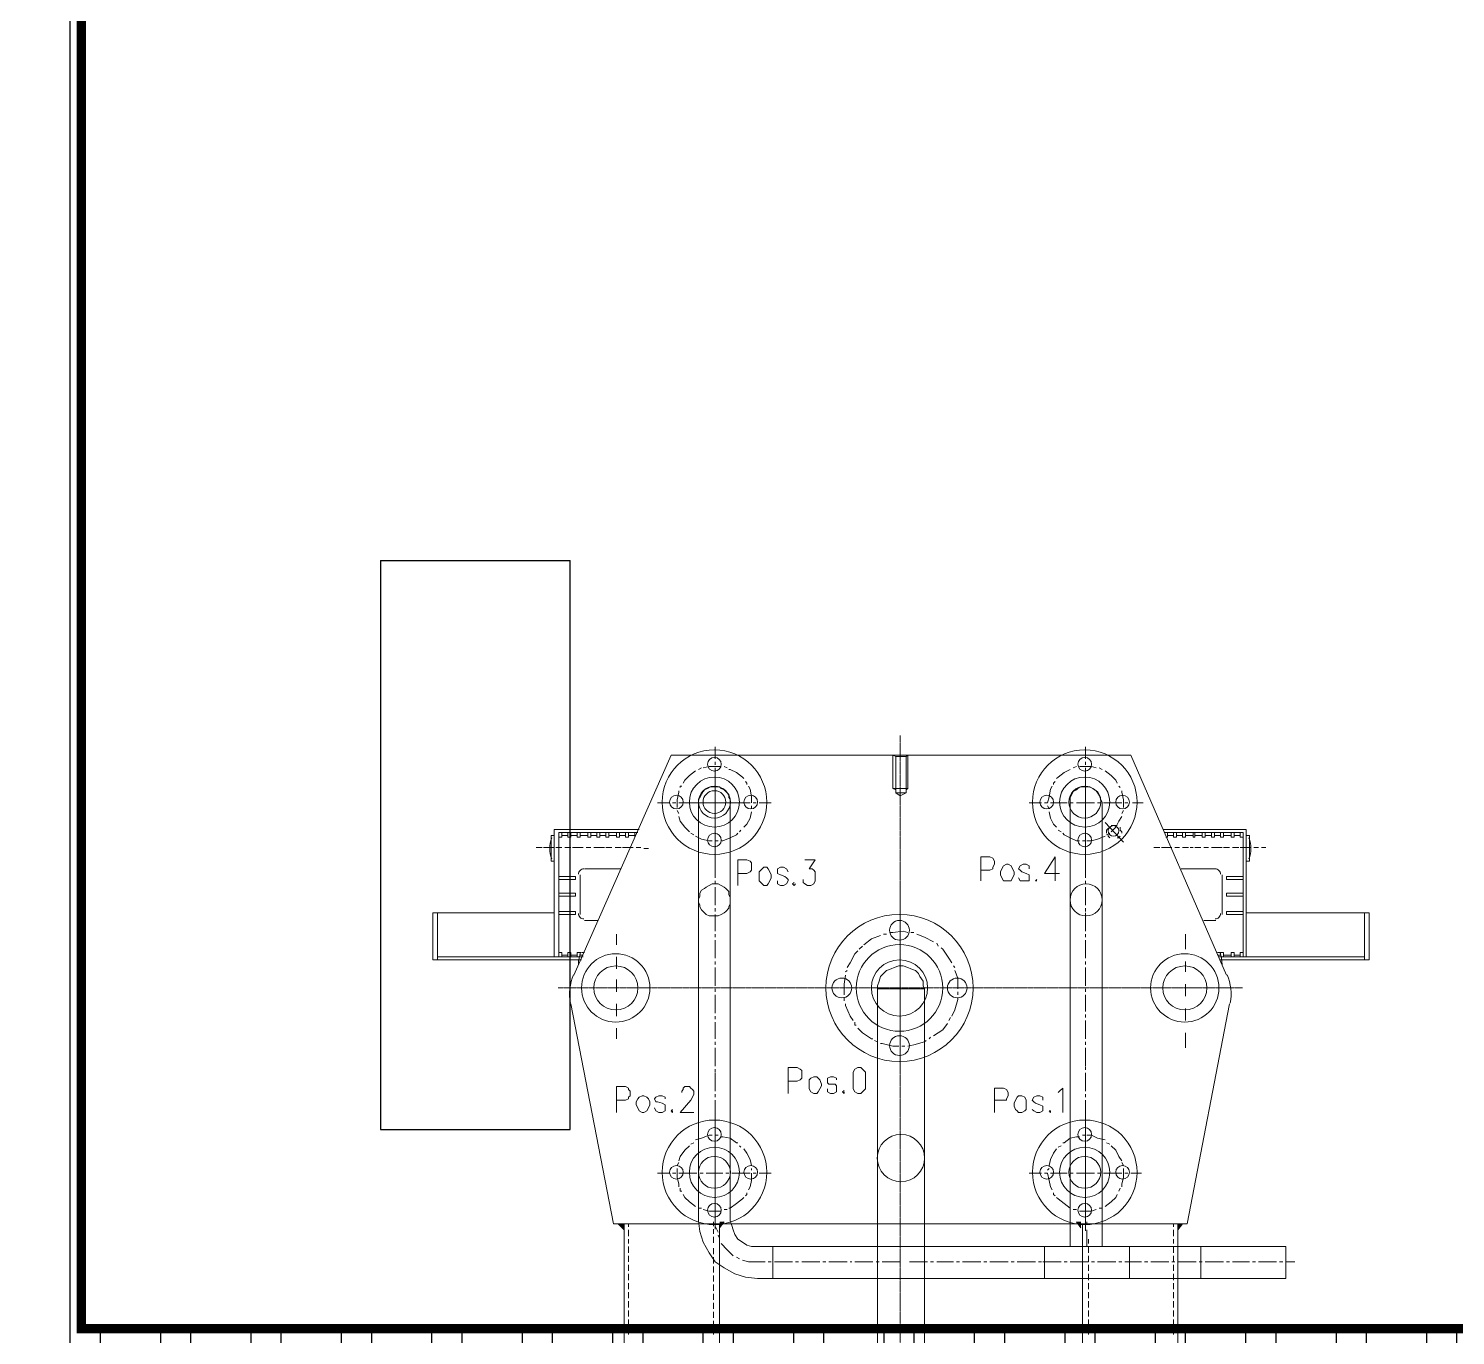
# Model space of a CAD drawing. Header units: inches. Extents: x 8618018 to 8935006, y 2431589 to 2567223.
# Drawn here: x 8809017 to 8810520, y 2501841 to 2503217 of the extents above; entities that cross this region are included whole.
import ezdxf

# ---------------------------------------------------------------- set-up
doc = ezdxf.new("R2010")
doc.units = ezdxf.units.IN
doc.header["$MEASUREMENT"] = 0
doc.linetypes.add('CENTER', pattern=[2, 1.25, -0.25, 0.25, -0.25])
doc.layers.add('CL', color=252, linetype='CENTER', lineweight=5)
doc.layers.add('EQP01', color=94, linetype='Continuous', lineweight=5)
doc.layers.add('EQ', color=252, linetype='Continuous')
doc.layers.add('SKID', color=252, linetype='Continuous')

# ---------------------------------------------------------------- blocks, each defined once
blk = doc.blocks.new('A$Cfe201b4e')
for points in [[(45.6, 1300.2), (45.6, 1313)], [(435.6, 1300.2), (435.6, 1313)], [(-103.1, 1072.5), (-0.8, 1304.2), (483.5, 1304.2), (584.2, 1072.5)], [(45.6, 1293.9), (45.6, 1297)], [(232.6, 1304.2), (248.5, 1304.2)], [(235.8, 1302.6), (235.8, 1264.3), (246.9, 1264.3)], [(246.9, 1302.6), (246.9, 1264.3), (240.5, 1261.1), (235.8, 1264.3)], [(435.6, 1293.9), (435.6, 1297)], [(24.8, 1287.5), (18.4, 1282.7), (13.6, 1277.9), (12, 1274.7)], [(31.2, 1290.7), (28, 1289.1)], [(51.9, 1292.3), (47.2, 1292.3), (39.2, 1292.3), (32.8, 1290.7)], [(45.6, 1271.5), (45.6, 1290.7)], [(58.3, 1290.7), (55.1, 1292.3)], [(75.9, 1279.5), (74.3, 1281.1), (67.9, 1285.9), (61.5, 1289.1), (59.9, 1289.1)], [(405.2, 1279.5), (406.8, 1281.1), (413.2, 1285.9), (419.6, 1289.1)], [(422.8, 1290.7), (426, 1292.3)], [(429.2, 1292.3), (434, 1292.3), (441.9, 1292.3), (446.7, 1290.7)], [(435.6, 1271.5), (435.6, 1290.7)], [(449.9, 1290.7), (453.1, 1289.1)], [(456.3, 1287.5), (462.7, 1282.7), (467.5, 1277.9), (469.1, 1274.7)], [(7.2, 1266.7), (7.2, 1265.1), (5.6, 1257.1), (5.6, 1249.1)], [(10.4, 1271.5), (8.8, 1271.5), (8.8, 1269.9)], [(45.6, 1258.7), (45.6, 1269.9)], [(45.6, 1265.1), (45.6, 1268.3)], [(79.1, 1273.1), (79.1, 1274.7), (77.5, 1276.3)], [(83.9, 1253.9), (83.9, 1260.3), (82.3, 1268.3), (80.7, 1271.5)], [(235.8, 1267.5), (232.6, 1269.1)], [(246.9, 1267.5), (248.5, 1269.1)], [(392.4, 1253.9), (395.6, 1253.9), (397.2, 1260.3), (398.8, 1268.3), (400.4, 1271.5)], [(402, 1273.1), (402, 1274.7), (403.6, 1276.3)], [(453.1, 786.4), (453.1, 1254.7), (451.5, 1257.9), (451.5, 1259.5), (449.9, 1262.7), (448.3, 1265.9), (445.1, 1267.5), (443.5, 1269.1), (440.3, 1270.7), (437.1, 1270.7), (434, 1270.7), (430.8, 1270.7), (427.6, 1269.1), (426, 1267.5), (422.8, 1265.9), (421.2, 1262.7), (419.6, 1259.5), (419.6, 1257.9), (419.6, 1254.7), (419.6, 786.4)], [(435.6, 1258.7), (435.6, 1269.9)], [(435.6, 1265.1), (435.6, 1268.3)], [(470.7, 1271.5), (472.3, 1269.9)], [(473.9, 1266.7), (473.9, 1265.1), (475.5, 1257.1), (475.5, 1249.1)], [(-15.2, 1253.9), (-2.4, 1253.9)], [(0.8, 1253.9), (4, 1253.9)], [(7.2, 1253.9), (26.4, 1253.9)], [(72.7, 1253.9), (16.8, 1253.9)], [(29.6, 1253.9), (32.8, 1253.9)], [(36, 1253.9), (53.5, 1253.9)], [(45.6, 1244.3), (45.6, 1261.9)], [(45.6, 1252.3), (45.6, 1255.5)], [(45.6, 1229.9), (45.6, 1249.1)], [(56.7, 1253.9), (59.9, 1253.9)], [(63.1, 1253.9), (82.3, 1253.9)], [(83.9, 1247.5), (83.9, 1250.7)], [(85.5, 1253.9), (88.7, 1253.9)], [(91.9, 1253.9), (104.7, 1253.9)], [(389.2, 1253.9), (376.4, 1253.9)], [(397.2, 1247.5), (395.6, 1250.7)], [(416.4, 1253.9), (398.8, 1253.9)], [(422.8, 1253.9), (419.6, 1253.9)], [(445.1, 1253.9), (426, 1253.9)], [(435.6, 1244.3), (435.6, 1261.9)], [(435.6, 1252.3), (435.6, 1255.5)], [(435.6, 1231.5), (435.6, 1249.1)], [(451.5, 1253.9), (448.3, 1253.9)], [(473.9, 1253.9), (454.7, 1253.9)], [(480.3, 1253.9), (477.1, 1253.9)], [(496.3, 1253.9), (485.1, 1253.9)], [(5.6, 1245.9), (7.2, 1242.7)], [(7.2, 1239.5), (8.8, 1234.7), (13.6, 1228.3), (18.4, 1223.5)], [(45.6, 1237.9), (45.6, 1241.1)], [(45.6, 1215.5), (45.6, 1234.7)], [(75.9, 1228.3), (79.1, 1231.5), (82.3, 1237.9), (83.9, 1244.3)], [(405.2, 1228.3), (402, 1231.5), (398.8, 1237.9), (397.2, 1244.3)], [(435.6, 1237.9), (435.6, 1241.1)], [(435.6, 1215.5), (435.6, 1234.7)], [(456.3, 1233.1), (475.5, 1212.3)], [(473.9, 1239.5), (470.7, 1234.7), (467.5, 1228.3), (462.7, 1223.5)], [(475.5, 1245.9), (473.9, 1242.7)], [(-123.9, 1192.3), (-127.1, 1192.3), (-127.1, 1219.5), (-123.9, 1219.5)], [(-123.9, 1091.7), (-123.9, 1225.9), (-34.4, 1225.9)], [(-115.9, 1091.7), (-115.9, 1096.4), (-119.1, 1096.4), (-119.1, 1091.7), (-119.1, 1222.7), (-36, 1222.7)], [(-109.5, 1222.7), (-119.1, 1222.7), (-119.1, 1217.9), (-115.9, 1217.9), (-115.9, 1222.7), (-109.5, 1222.7), (-109.5, 1217.9), (-106.3, 1217.9), (-106.3, 1222.7), (-99.9, 1222.7), (-99.9, 1217.9), (-96.7, 1217.9), (-96.7, 1222.7), (-88.7, 1222.7), (-88.7, 1217.9), (-85.5, 1217.9), (-85.5, 1222.7), (-79.1, 1222.7), (-79.1, 1217.9), (-75.9, 1217.9), (-75.9, 1222.7), (-69.5, 1222.7), (-69.5, 1217.9), (-66.3, 1217.9), (-66.3, 1222.7), (-58.3, 1222.7), (-58.3, 1217.9), (-55.1, 1217.9), (-55.1, 1222.7), (-48.7, 1222.7), (-48.7, 1217.9), (-45.6, 1217.9), (-45.6, 1222.7), (-39.2, 1222.7), (-39.2, 1217.9)], [(-115.9, 1219.5), (-109.5, 1219.5)], [(-106.3, 1219.5), (-99.9, 1219.5)], [(-96.7, 1219.5), (-88.7, 1219.5)], [(-85.5, 1219.5), (-79.1, 1219.5)], [(-75.9, 1219.5), (-69.5, 1219.5)], [(-66.3, 1219.5), (-58.3, 1219.5)], [(-55.1, 1219.5), (-48.7, 1219.5)], [(-45.6, 1219.5), (-39.2, 1219.5)], [(20, 1221.9), (23.2, 1220.3)], [(24.8, 1218.7), (31.2, 1215.5), (39.2, 1213.9), (42.4, 1213.9)], [(45.6, 1223.5), (45.6, 1226.7)], [(45.6, 1202.7), (45.6, 1221.9)], [(51.9, 1213.9), (53.5, 1213.9), (61.5, 1217.1), (67.9, 1220.3), (69.5, 1221.9)], [(71.1, 1223.5), (72.7, 1225.1)], [(410, 1223.5), (406.8, 1225.1)], [(429.2, 1213.9), (426, 1213.9), (419.6, 1217.1), (413.2, 1220.3), (411.6, 1221.9)], [(435.6, 1225.1), (435.6, 1228.3)], [(435.6, 1202.7), (435.6, 1221.9)], [(456.3, 1218.7), (448.3, 1215.5), (441.9, 1213.9), (437.1, 1213.9)], [(461.1, 1228.3), (459.5, 1226.7), (457.9, 1225.1), (457.9, 1223.5), (457.9, 1221.9)], [(461.1, 1221.9), (457.9, 1220.3)], [(459.5, 1220.3), (459.5, 1218.7), (461.1, 1217.1)], [(469.1, 1229.9), (467.5, 1229.9), (465.9, 1229.9), (464.3, 1229.9), (462.7, 1229.9)], [(469.1, 1217.1), (470.7, 1217.1), (472.3, 1218.7)], [(473.9, 1221.9), (473.9, 1223.5), (472.3, 1225.1), (472.3, 1226.7), (472.3, 1228.3)], [(605, 1091.7), (605, 1225.9), (517.1, 1225.9)], [(598.6, 1091.7), (598.6, 1096.4), (601.8, 1096.4), (601.8, 1091.7), (601.8, 1222.7), (518.7, 1222.7)], [(592.2, 1222.7), (601.8, 1222.7), (601.8, 1217.9), (598.6, 1217.9), (598.6, 1222.7), (592.2, 1222.7), (592.2, 1217.9), (589, 1217.9), (589, 1222.7), (581, 1222.7), (581, 1217.9), (577.8, 1217.9), (577.8, 1222.7), (571.4, 1222.7), (571.4, 1217.9), (568.2, 1217.9), (568.2, 1222.7), (561.8, 1222.7), (561.8, 1217.9), (558.6, 1217.9), (558.6, 1222.7), (550.6, 1222.7), (550.6, 1217.9), (549, 1217.9), (549, 1222.7), (541, 1222.7), (541, 1217.9), (537.8, 1217.9), (537.8, 1222.7), (531.4, 1222.7), (531.4, 1217.9), (528.2, 1217.9), (528.2, 1222.7), (521.9, 1222.7), (521.9, 1217.9), (520.3, 1217.9)], [(528.2, 1219.5), (521.9, 1219.5)], [(537.8, 1219.5), (531.4, 1219.5)], [(549, 1219.5), (541, 1219.5)], [(558.6, 1219.5), (550.6, 1219.5)], [(568.2, 1219.5), (561.8, 1219.5)], [(577.8, 1219.5), (571.4, 1219.5)], [(589, 1219.5), (581, 1219.5)], [(598.6, 1219.5), (592.2, 1219.5)], [(605, 1192.3), (608.2, 1192.3), (608.2, 1219.5), (605, 1219.5)], [(-143, 1206.7), (-138.3, 1206.7), (-136.7, 1206.7)], [(-135.1, 1206.7), (-130.3, 1206.7), (-128.7, 1206.7), (-123.9, 1206.7)], [(-122.3, 1206.7), (-120.7, 1206.7), (-115.9, 1206.7)], [(-112.7, 1206.7), (-107.9, 1206.7), (-106.3, 1206.7)], [(-104.7, 1206.7), (-99.9, 1206.7), (-98.3, 1206.7), (-93.5, 1206.7)], [(-90.3, 1206.7), (-85.5, 1206.7)], [(-82.3, 1206.7), (-77.5, 1206.7), (-75.9, 1206.7), (-71.1, 1206.7)], [(-69.5, 1206.7), (-67.9, 1206.7), (-63.1, 1206.7)], [(-59.9, 1206.7), (-55.1, 1206.7), (-53.5, 1206.7)], [(-51.9, 1206.7), (-47.2, 1206.7), (-45.6, 1206.7), (-40.8, 1206.7)], [(-37.6, 1206.7), (-32.8, 1206.7)], [(-29.6, 1205.9), (-24.8, 1205.9)], [(45.6, 1213.9), (47.2, 1213.9), (48.7, 1213.9)], [(45.6, 1209.1), (45.6, 1212.3)], [(45.6, 1193.2), (45.6, 1205.9)], [(435.6, 1213.9), (434, 1213.9), (432.4, 1213.9)], [(435.6, 1209.1), (435.6, 1212.3)], [(435.6, 1193.2), (435.6, 1205.9)], [(513.9, 1206.7), (512.3, 1206.7), (507.5, 1206.7)], [(526.6, 1206.7), (521.9, 1206.7), (520.3, 1206.7), (515.5, 1206.7)], [(534.6, 1206.7), (529.8, 1206.7)], [(544.2, 1206.7), (542.6, 1206.7), (537.8, 1206.7)], [(549, 1206.7), (545.8, 1206.7)], [(557, 1206.7), (552.2, 1206.7), (550.6, 1206.7)], [(565, 1206.7), (560.2, 1206.7)], [(579.4, 1206.7), (574.6, 1206.7), (573, 1206.7), (568.2, 1206.7)], [(587.4, 1206.7), (582.6, 1206.7), (581, 1206.7)], [(597, 1206.7), (595.4, 1206.7), (590.6, 1206.7)], [(609.8, 1206.7), (605, 1206.7), (603.4, 1206.7), (598.6, 1206.7)], [(617.8, 1206.7), (613, 1206.7)], [(625.7, 1206.7), (620.9, 1206.7)], [(45.6, 1196.4), (45.6, 1199.5)], [(45.6, 1174.8), (45.6, 1193.9)], [(69.5, 1166.8), (69.5, 1193.9), (79.1, 1193.9), (82.3, 1192.3), (83.9, 1190.7), (83.9, 1189.2), (83.9, 1186), (83.9, 1182.8), (82.3, 1181.2), (79.1, 1179.6), (69.5, 1179.6)], [(139.9, 1193.9), (151, 1193.9), (144.6, 1184.4), (147.8, 1184.4), (149.4, 1182.8), (151, 1181.2), (151, 1178), (151, 1174.8), (151, 1171.6), (149.4, 1168.4), (146.2, 1166.8), (143, 1166.8), (139.9, 1168.4), (138.3, 1170), (138.3, 1173.2)], [(325.3, 1171.6), (325.3, 1197.1), (334.9, 1197.1), (338.1, 1195.5), (339.7, 1192.3), (339.7, 1189.2), (338.1, 1186), (338.1, 1184.4), (334.9, 1182.8), (325.3, 1182.8)], [(376.4, 1184.4), (376.4, 1187.6), (373.2, 1189.2), (370, 1189.2), (366.8, 1187.6), (365.2, 1184.4), (366.8, 1182.8), (368.4, 1181.2), (373.2, 1179.6), (376.4, 1178), (376.4, 1176.4), (376.4, 1174.8), (376.4, 1171.6), (373.2, 1171.6), (370, 1171.6), (366.8, 1171.6), (365.2, 1174.8)], [(403.6, 1171.6), (403.6, 1197.1), (392.4, 1179.6), (408.4, 1179.6)], [(435.6, 1196.4), (435.6, 1199.5)], [(435.6, 1174.8), (435.6, 1193.9)], [(-119.1, 1176.4), (-101.5, 1176.4), (-101.5, 1173.2), (-119.1, 1173.2)], [(-96.7, 1178), (-96.7, 1136.4)], [(-91.9, 1184.4), (-53.5, 1184.4)], [(122.3, 1181.2), (120.7, 1184.4), (117.5, 1186), (114.3, 1186), (111.1, 1184.4), (111.1, 1181.2), (111.1, 1179.6), (114.3, 1178), (119.1, 1176.4), (120.7, 1174.8), (122.3, 1173.2), (122.3, 1171.6), (120.7, 1168.4), (117.5, 1166.8), (114.3, 1166.8), (111.1, 1168.4), (111.1, 1171.6)], [(384.4, 1173.2), (382.8, 1171.6), (384.4, 1171.6)], [(573, 1184.4), (536.2, 1184.4)], [(579.4, 1178), (579.4, 1136.4)], [(601.8, 1176.4), (584.2, 1176.4), (584.2, 1173.2), (601.8, 1173.2)], [(-119.1, 1155.6), (-101.5, 1155.6), (-101.5, 1158.8), (-119.1, 1158.8)], [(45.6, 1168.4), (45.6, 1171.6)], [(45.6, 1146), (45.6, 1165.2)], [(128.7, 1170), (127.1, 1168.4), (128.7, 1166.8), (130.3, 1168.4)], [(240.5, 1163.6), (240.5, 1150.8)], [(435.6, 1168.4), (435.6, 1171.6)], [(435.6, 1146), (435.6, 1165.2)], [(601.8, 1155.6), (584.2, 1155.6), (584.2, 1158.8), (601.8, 1158.8)], [(45.6, 1139.6), (45.6, 1142.8)], [(240.5, 1149.2), (240.5, 1146)], [(240.5, 1144.4), (240.5, 1141.2)], [(240.5, 1142.8), (240.5, 1131.6)], [(435.6, 1139.6), (435.6, 1142.8)], [(-95.1, 1088.5), (-251.7, 1088.5), (-251.7, 1138), (-123.9, 1138)], [(-246.9, 1088.5), (-246.9, 1138)], [(-119.1, 1136.4), (-101.5, 1136.4), (-101.5, 1139.6), (-119.1, 1139.6)], [(-91.9, 1130), (-77.5, 1130)], [(45.6, 1118.8), (45.6, 1136.4)], [(240.5, 1118.8), (240.5, 1139.6)], [(240.5, 1138), (240.5, 1118.8)], [(240.5, 1128.4), (240.5, 1125.2)], [(435.6, 1118.8), (435.6, 1138)], [(573, 1130), (560.2, 1130)], [(577.8, 1088.5), (734.4, 1088.5), (734.4, 1138), (605, 1138)], [(601.8, 1136.4), (584.2, 1136.4), (584.2, 1139.6), (601.8, 1139.6)], [(729.6, 1088.5), (729.6, 1138)], [(-58.3, 1115.6), (-58.3, 1104.4)], [(45.6, 1112.4), (45.6, 1115.6)], [(219.8, 1114), (210.2, 1110.8), (202.2, 1104.4)], [(226.2, 1115.6), (223, 1115.6)], [(248.5, 1117.2), (243.7, 1118.8), (232.6, 1117.2), (229.4, 1117.2)], [(240.5, 1123.6), (240.5, 1110.8)], [(240.5, 1115.6), (240.5, 1112.4)], [(240.5, 1112.4), (240.5, 1115.6)], [(254.9, 1117.2), (251.7, 1117.2)], [(275.7, 1107.6), (266.1, 1112.4), (258.1, 1115.6)], [(435.6, 1112.4), (435.6, 1115.6)], [(541, 1115.6), (541, 1099.6)], [(45.6, 1090.1), (45.6, 1109.2)], [(195.8, 1098), (192.6, 1094.9), (187.8, 1085.3), (184.6, 1080.5)], [(200.6, 1102.8), (197.4, 1099.6)], [(240.5, 1109.2), (240.5, 1090.1)], [(240.5, 1090.1), (240.5, 1109.2)], [(240.5, 1107.6), (240.5, 1106)], [(240.5, 1102.8), (240.5, 1090.1)], [(280.5, 1102.8), (278.9, 1106)], [(294.9, 1085.3), (291.7, 1090.1), (285.3, 1099.6), (283.7, 1101.2)], [(435.6, 1090.1), (435.6, 1109.2)], [(-246.9, 1091.7), (-96.7, 1091.7)], [(-106.3, 1091.7), (-106.3, 1096.4), (-109.5, 1096.4), (-109.5, 1091.7), (-119.1, 1091.7)], [(-115.9, 1093.3), (-109.5, 1093.3)], [(-106.3, 1093.3), (-99.9, 1093.3)], [(-96.7, 1093.3), (-96.7, 1096.4), (-99.9, 1096.4), (-99.9, 1091.7)], [(-93.5, 1093.3), (-96.7, 1093.3)], [(-93.5, 1091.7), (-96.7, 1091.7)], [(-96.7, 1088.5), (-95.1, 1088.5)], [(-91.9, 1096.4), (-95.1, 1096.4)], [(-58.3, 1091.7), (-58.3, 1078.9)], [(45.6, 1083.7), (45.6, 1086.9)], [(240.5, 1088.5), (240.5, 1085.3)], [(240.5, 1086.9), (240.5, 1083.7)], [(240.5, 1083.7), (240.5, 1086.9)], [(240.5, 1083.7), (240.5, 1070.9)], [(298.1, 1080.5), (296.5, 1082.1)], [(435.6, 1083.7), (435.6, 1086.9)], [(541, 1086.9), (541, 1075.7)], [(574.6, 1096.4), (577.8, 1096.4), (581, 1096.4), (581, 1091.7)], [(574.6, 1093.3), (577.8, 1093.3)], [(576.2, 1091.7), (579.4, 1091.7)], [(577.8, 1096.4), (577.8, 1093.3)], [(579.4, 1088.5), (577.8, 1088.5)], [(729.6, 1091.7), (579.4, 1091.7)], [(589, 1093.3), (581, 1093.3)], [(589, 1091.7), (589, 1096.4), (592.2, 1096.4), (592.2, 1091.7), (601.8, 1091.7)], [(598.6, 1093.3), (592.2, 1093.3)], [(-58.3, 1067.7), (-58.3, 1054.9)], [(45.6, 1061.3), (45.6, 1080.5)], [(183, 1072.5), (181.4, 1062.9), (181.4, 1051.7)], [(184.6, 1077.3), (183, 1075.7)], [(240.5, 1080.5), (240.5, 1062.9)], [(240.5, 1062.9), (240.5, 1080.5)], [(240.5, 1067.7), (240.5, 1066.1)], [(301.3, 1058.1), (301.3, 1069.3), (298.1, 1077.3)], [(435.6, 1061.3), (435.6, 1080.5)], [(45.6, 1054.9), (45.6, 1058.1)], [(266.1, 1058.1), (266.1, 425.2), (216.6, 425.2), (216.6, 1058.1)], [(240.5, 1062.9), (240.5, 1050.1)], [(240.5, 1058.1), (240.5, 1043.7)], [(240.5, 1053.3), (240.5, 1034.1)], [(240.5, 1034.1), (240.5, 1053.3)], [(301.3, 1051.7), (301.3, 1054.9)], [(435.6, 1054.9), (435.6, 1058.1)], [(541, 1062.9), (541, 1050.1)], [(-106.3, 1042.1), (-61.5, 810.3), (542.6, 810.3), (587.4, 1042.1)], [(-58.3, 1042.1), (-58.3, 1029.3)], [(45.6, 1032.5), (45.6, 1051.7)], [(181.4, 1048.5), (181.4, 1045.3)], [(183, 1042.1), (183, 1040.5), (187.8, 1029.3), (191, 1024.5)], [(240.5, 1048.5), (240.5, 1045.3)], [(240.5, 1042.1), (240.5, 1030.9)], [(240.5, 1040.5), (240.5, 1037.3)], [(294.9, 1029.3), (298.1, 1035.7), (301.3, 1046.9), (301.3, 1048.5)], [(435.6, 1034.1), (435.6, 1051.7)], [(541, 1037.3), (541, 1024.5)], [(45.6, 1026.1), (45.6, 1029.3)], [(45.6, 1005.3), (45.6, 1022.9)], [(192.6, 1022.9), (192.6, 1019.7), (194.2, 1019.7)], [(240.5, 1034.1), (240.5, 1014.9)], [(240.5, 1030.9), (240.5, 1027.7)], [(240.5, 1027.7), (240.5, 1030.9)], [(240.5, 1027.7), (240.5, 1024.5)], [(240.5, 1024.5), (240.5, 1005.3)], [(240.5, 1005.3), (240.5, 1024.5)], [(240.5, 1022.9), (240.5, 1010.1)], [(291.7, 1024.5), (293.3, 1027.7)], [(435.6, 1027.7), (435.6, 1030.9)], [(435.6, 1005.3), (435.6, 1024.5)], [(-58.3, 1016.5), (-58.3, 1005.3)], [(195.8, 1016.5), (200.6, 1011.7), (210.2, 1005.3), (211.8, 1005.3)], [(240.5, 1011.7), (240.5, 1010.1)], [(240.5, 1006.9), (240.5, 1005.3)], [(240.5, 1006.9), (240.5, 987.8)], [(270.9, 1005.3), (272.5, 1006.9)], [(275.7, 1008.5), (285.3, 1014.9), (290.1, 1021.3)], [(541, 1011.7), (541, 995.8)], [(45.6, 999), (45.6, 1002.1)], [(45.6, 976.6), (45.6, 995.8)], [(213.4, 1003.7), (216.6, 1002.1)], [(219.8, 1000.5), (221.4, 1000.5), (232.6, 997.4), (238.9, 997.4)], [(240.5, 1002.1), (240.5, 989.4)], [(240.5, 1002.1), (240.5, 999)], [(240.5, 999), (240.5, 1002.1)], [(240.5, 995.8), (240.5, 976.6)], [(240.5, 976.6), (240.5, 995.8)], [(242.1, 997.4), (243.7, 997.4), (245.3, 997.4)], [(248.5, 997.4), (254.9, 999), (266.1, 1002.1), (267.7, 1003.7)], [(435.6, 999), (435.6, 1002.1)], [(435.6, 976.6), (435.6, 995.8)], [(240.5, 987.8), (240.5, 984.6)], [(240.5, 984.6), (240.5, 981.4)], [(240.5, 983), (240.5, 970.2)], [(45.6, 970.2), (45.6, 973.4)], [(45.6, 950.2), (45.6, 969.4)], [(122.3, 947.8), (122.3, 975), (131.9, 975), (135.1, 973.4), (136.7, 971.8), (136.7, 970.2), (136.7, 965.4), (136.7, 963.8), (135.1, 962.2), (131.9, 960.6), (122.3, 960.6)], [(173.4, 962.2), (173.4, 963.8), (170.2, 965.4), (167, 965.4), (163.8, 963.8), (163.8, 962.2), (163.8, 959), (165.4, 957.4), (171.8, 957.4), (173.4, 955.8), (173.4, 952.6), (173.4, 949.4), (170.2, 947.8), (167, 947.8), (163.8, 949.4), (163.8, 952.6)], [(240.5, 975), (240.5, 971.8)], [(435.6, 972.6), (435.6, 975.8)], [(435.6, 950.2), (435.6, 969.4)], [(-58.3, 927.8), (-58.3, 955), (-48.7, 955), (-45.6, 953.4), (-45.6, 951.8), (-44, 950.2), (-44, 945.4), (-45.6, 943.8), (-45.6, 942.2), (-48.7, 940.6), (-58.3, 940.6)], [(10.4, 948.6), (10.4, 950.2), (12, 951.8), (12, 953.4), (13.6, 955), (18.4, 955), (20, 953.4), (21.6, 951.8), (23.2, 950.2), (23.2, 947), (21.6, 943.8), (20, 940.6), (8.8, 927.8), (23.2, 927.8)], [(45.6, 943.8), (45.6, 947)], [(181.4, 951), (179.8, 949.4), (181.4, 947.8), (181.4, 949.4)], [(339.7, 927.8), (339.7, 953.4), (349.2, 953.4), (352.4, 951.8), (354, 948.6), (354, 945.4), (352.4, 942.2), (352.4, 940.6), (349.2, 940.6), (339.7, 940.6)], [(406.8, 948.6), (408.4, 950.2), (411.6, 953.4), (411.6, 927.8)], [(435.6, 943.8), (435.6, 947)], [(-7.2, 942.2), (-7.2, 943.8), (-10.4, 945.4), (-13.6, 945.4), (-16.8, 943.8), (-18.4, 942.2), (-16.8, 939), (-15.2, 939), (-10.4, 937.4), (-7.2, 935.8), (-7.2, 932.6), (-7.2, 929.4), (-10.4, 927.8), (-13.6, 927.8), (-16.8, 929.4), (-18.4, 932.6)], [(45.6, 923), (45.6, 940.6)], [(390.8, 940.6), (390.8, 943.8), (387.6, 945.4), (384.4, 945.4), (381.2, 943.8), (379.6, 940.6), (381.2, 939), (382.8, 937.4), (387.6, 935.8), (390.8, 934.2), (390.8, 932.6), (390.8, 931), (390.8, 929.4), (387.6, 927.8), (384.4, 927.8), (381.2, 929.4), (379.6, 931)], [(435.6, 923), (435.6, 940.6)], [(0.8, 931), (-0.8, 929.4), (0.8, 927.8), (0.8, 929.4)], [(45.6, 923), (45.6, 910.2)], [(45.6, 916.6), (45.6, 919.8)], [(435.6, 923), (435.6, 910.2)], [(435.6, 916.6), (435.6, 919.8)], [(24.8, 899), (31.2, 900.6), (39.2, 903.8), (42.4, 903.8)], [(45.6, 894.3), (45.6, 913.4)], [(45.6, 907), (45.6, 903.8), (47.2, 903.8), (48.7, 903.8)], [(51.9, 902.2), (53.5, 902.2), (61.5, 900.6), (67.9, 895.9), (69.5, 895.9)], [(429.2, 902.2), (426, 902.2), (419.6, 900.6), (413.2, 895.9), (411.6, 895.9)], [(435.6, 907), (435.6, 903.8), (434, 903.8), (432.4, 903.8)], [(435.6, 894.3), (435.6, 913.4)], [(456.3, 899), (448.3, 900.6), (441.9, 903.8), (437.1, 903.8)], [(7.2, 876.7), (8.8, 881.5), (13.6, 887.9), (18.4, 892.7)], [(20, 894.3), (23.2, 895.9)], [(45.6, 900.6), (45.6, 883.1)], [(45.6, 887.9), (45.6, 891.1)], [(71.1, 892.7), (72.7, 891.1)], [(75.9, 889.5), (79.1, 884.7), (82.3, 878.3), (83.9, 871.9)], [(405.2, 889.5), (402, 884.7), (398.8, 878.3), (397.2, 871.9)], [(410, 892.7), (406.8, 891.1)], [(435.6, 900.6), (435.6, 883.1)], [(435.6, 887.9), (435.6, 891.1)], [(461.1, 894.3), (457.9, 895.9)], [(473.9, 876.7), (470.7, 881.5), (467.5, 887.9), (462.7, 892.7)], [(5.6, 871.9), (7.2, 875.1)], [(45.6, 865.5), (45.6, 884.7)], [(45.6, 879.9), (45.6, 876.7)], [(45.6, 873.5), (45.6, 854.3)], [(435.6, 865.5), (435.6, 884.7)], [(435.6, 879.9), (435.6, 876.7)], [(435.6, 873.5), (435.6, 854.3)], [(475.5, 871.9), (473.9, 875.1)], [(-15.2, 863.9), (-2.4, 863.9)], [(0.8, 863.9), (4, 863.9)], [(7.2, 849.5), (7.2, 852.7), (5.6, 859.1), (5.6, 867.1), (5.6, 868.7)], [(7.2, 863.9), (26.4, 863.9)], [(29.6, 863.9), (32.8, 863.9)], [(36, 863.9), (53.5, 863.9)], [(45.6, 859.1), (45.6, 862.3)], [(56.7, 863.9), (59.9, 863.9)], [(63.1, 863.9), (82.3, 863.9)], [(83.9, 863.9), (83.9, 855.9), (82.3, 849.5), (80.7, 846.3)], [(83.9, 868.7), (83.9, 867.1)], [(85.5, 863.9), (88.7, 863.9)], [(91.9, 863.9), (104.7, 863.9)], [(389.2, 863.9), (376.4, 863.9)], [(392.4, 863.9), (395.6, 863.9), (397.2, 855.9), (398.8, 849.5), (400.4, 846.3)], [(397.2, 868.7), (395.6, 867.1)], [(416.4, 863.9), (398.8, 863.9)], [(422.8, 863.9), (419.6, 863.9)], [(445.1, 863.9), (426, 863.9)], [(435.6, 859.1), (435.6, 862.3)], [(451.5, 863.9), (448.3, 863.9)], [(473.9, 863.9), (454.7, 863.9)], [(473.9, 849.5), (473.9, 852.7), (475.5, 859.1), (475.5, 867.1), (475.5, 868.7)], [(480.3, 863.9), (477.1, 863.9)], [(494.7, 863.9), (483.5, 863.9)], [(10.4, 844.7), (8.8, 844.7), (8.8, 847.9)], [(45.6, 836.7), (45.6, 855.9)], [(45.6, 851.1), (45.6, 847.9)], [(45.6, 844.7), (45.6, 825.5)], [(79.1, 843.1), (79.1, 841.5), (77.5, 839.9)], [(402, 843.1), (402, 841.5), (403.6, 839.9)], [(435.6, 838.3), (435.6, 855.9)], [(435.6, 851.1), (435.6, 847.9)], [(435.6, 844.7), (435.6, 825.5)], [(470.7, 844.7), (472.3, 847.9)], [(24.8, 828.7), (18.4, 833.5), (13.6, 838.3), (12, 841.5)], [(31.2, 827.1), (28, 827.1)], [(45.6, 830.3), (45.6, 833.5)], [(45.6, 827.1), (45.6, 815.9), (45.6, 807.9), (48.7, 801.6)], [(75.9, 838.3), (74.3, 836.7), (67.9, 831.9), (61.5, 827.1), (59.9, 827.1)], [(405.2, 838.3), (406.8, 836.7), (413.2, 831.9), (419.6, 827.1)], [(435.6, 831.9), (435.6, 835.1)], [(435.6, 809.5), (435.6, 828.7)], [(449.9, 827.1), (453.1, 827.1)], [(456.3, 828.7), (462.7, 833.5), (467.5, 838.3), (469.1, 841.5)], [(51.9, 823.9), (47.2, 823.9), (39.2, 823.9), (32.8, 825.5)], [(44, 812.7), (44, 807.9)], [(45.6, 822.3), (45.6, 819.1)], [(45.6, 815.9), (45.6, 804.7)], [(55.1, 812.7), (50.3, 806.3)], [(58.3, 825.5), (55.1, 825.5)], [(422.8, 825.5), (426, 825.5)], [(426, 812.7), (430.8, 806.3)], [(429.2, 823.9), (434, 823.9), (441.9, 823.9), (446.7, 825.5)], [(435.6, 822.3), (435.6, 819.1)], [(435.6, 815.9), (435.6, 804.7)], [(437.1, 812.7), (437.1, 809.5)], [(-56.7, 810.3), (-50.3, 804)], [(-50.3, 12.8), (-55.1, 8), (-50.3, 12.8), (-50.3, 810.3), (-50.3, 0)], [(-45.6, 810.3), (-45.6, 807.2)], [(-45.6, 804), (-45.6, 797.6)], [(44, 804.7), (44, 800)], [(44, 796.8), (44, 790.4)], [(48.7, 798.4), (50.3, 795.2)], [(50.3, 0), (50.3, 810.3), (50.3, 105.5), (55.1, 100.7), (50.3, 105.5)], [(432.3, 810.3), (432.3, 8), (537.8, 8), (537.8, 0), (427.6, 0), (427.6, 8), (432.3, 8)], [(435.6, 803.1), (435.6, 806.3)], [(437.1, 804), (437.1, 797.6)], [(437.1, 786.4), (437.1, 797.6)], [(528.2, 810.3), (528.2, 807.2)], [(528.2, 804), (528.2, 797.6)], [(533, 12.8), (537.8, 8), (533, 8), (537.8, 8), (533, 12.8), (533, 810.3)], [(537.8, 810.3), (533, 804)], [(-45.6, 794.4), (-45.6, 789.6)], [(-45.6, 786.4), (-45.6, 780)], [(44, 784.8), (44, 778.4)], [(51.9, 789.6), (58.3, 783.2), (64.7, 776.8)], [(106.3, 752.8), (106.3, 786.4)], [(392.4, 786.4), (392.4, 752.8)], [(438.7, 794.4), (438.7, 789.6)], [(438.7, 786.4), (438.7, 780)], [(481.9, 786.4), (481.9, 752.8)], [(528.2, 794.4), (528.2, 789.6)], [(528.2, 786.4), (528.2, 780)], [(557, 786.4), (557, 752.8)], [(-45.6, 776.8), (-45.6, 770.4)], [(-45.6, 767.2), (-45.6, 760.8)], [(44, 775.2), (44, 768.8)], [(67.9, 775.2), (71.1, 773.6)], [(74.3, 772), (80.7, 770.4), (90.3, 770.4)], [(88.7, 770.4), (98.3, 770.4)], [(101.5, 770.4), (104.7, 770.4)], [(107.9, 770.4), (127.1, 770.4)], [(130.3, 770.4), (133.5, 770.4)], [(136.7, 770.4), (155.8, 770.4)], [(159, 770.4), (162.2, 770.4)], [(165.4, 770.4), (184.6, 770.4)], [(187.8, 770.4), (189.4, 770.4)], [(192.6, 770.4), (211.8, 770.4)], [(215, 770.4), (218.2, 770.4)], [(221.4, 770.4), (240.5, 770.4)], [(250.1, 770.4), (269.3, 770.4)], [(272.5, 770.4), (275.7, 770.4)], [(278.9, 770.4), (296.5, 770.4)], [(299.7, 770.4), (302.9, 770.4)], [(306.1, 770.4), (325.3, 770.4)], [(328.5, 770.4), (331.7, 770.4)], [(334.8, 770.4), (354, 770.4)], [(357.2, 770.4), (360.4, 770.4)], [(363.6, 770.4), (382.8, 770.4)], [(386, 770.4), (389.2, 770.4)], [(390.8, 770.4), (410, 770.4)], [(413.2, 770.4), (416.4, 770.4)], [(419.6, 770.4), (438.7, 770.4)], [(438.7, 776.8), (438.7, 770.4)], [(438.7, 767.2), (438.7, 760.8)], [(441.9, 770.4), (445.1, 770.4)], [(448.3, 770.4), (467.5, 770.4)], [(470.7, 770.4), (473.9, 770.4)], [(477.1, 770.4), (494.7, 770.4)], [(497.9, 770.4), (501.1, 770.4)], [(504.3, 770.4), (523.5, 770.4)], [(526.6, 770.4), (529.8, 770.4)], [(528.2, 776.8), (528.2, 770.4)], [(528.2, 767.2), (528.2, 760.8)], [(533, 770.4), (552.2, 770.4)], [(555.4, 770.4), (558.6, 770.4)], [(561.8, 770.4), (581, 770.4)], [(584.2, 770.4), (587.4, 770.4)], [(590.6, 770.4), (608.2, 770.4)], [(611.4, 770.4), (614.6, 770.4)], [(617.8, 770.4), (636.9, 770.4)], [(640.1, 770.4), (643.3, 770.4)], [(646.5, 770.4), (656.1, 770.4)], [(-45.6, 757.6), (-45.6, 751.2)], [(44, 765.6), (44, 759.2)], [(44, 756), (44, 749.6)], [(438.7, 757.6), (438.7, 751.2)], [(528.2, 757.6), (528.2, 751.2)], [(-45.6, 748), (-45.6, 741.6)], [(-45.6, 738.4), (-45.6, 732)], [(44, 746.4), (44, 740)], [(44, 736.8), (44, 730.4)], [(438.7, 748), (438.7, 741.6)], [(438.7, 738.4), (438.7, 732)], [(528.2, 748), (528.2, 741.6)], [(528.2, 738.4), (528.2, 732)], [(-45.6, 728.8), (-45.6, 722.4)], [(44, 727.2), (44, 720.8)], [(438.7, 728.8), (438.7, 722.4)], [(528.2, 728.8), (528.2, 722.4)], [(-45.6, 719.2), (-45.6, 712.9)], [(-45.6, 709.7), (-45.6, 703.3)], [(44, 717.6), (44, 711.3)], [(44, 708.1), (44, 701.7)], [(438.7, 719.2), (438.7, 712.9)], [(438.7, 709.7), (438.7, 703.3)], [(528.2, 719.2), (528.2, 712.9)], [(528.2, 709.7), (528.2, 703.3)], [(-45.6, 700.1), (-45.6, 693.7)], [(44, 698.5), (44, 693.7)], [(438.7, 700.1), (438.7, 693.7)], [(528.2, 700.1), (528.2, 693.7)]]:
    blk.add_lwpolyline(points)
for points in [[(232.6, 1304.2), (232.6, 1269.1), (248.5, 1269.1), (248.5, 1304.2), (246.9, 1302.6), (235.8, 1302.6)], [(28, 1254.7), (28, 813.5), (29.6, 802.4), (32.8, 791.2), (39.2, 780), (45.6, 770.4), (55.1, 764), (66.3, 757.6), (77.5, 754.4), (90.3, 752.8), (646.5, 752.8), (646.5, 786.4), (90.3, 786.4), (83.9, 786.4), (79.1, 788), (74.3, 791.2), (69.5, 794.4), (66.3, 799.2), (64.7, 804), (63.1, 808.8), (61.5, 813.5), (61.5, 1254.7), (61.5, 1257.9), (59.9, 1259.5), (59.9, 1262.7), (56.7, 1265.9), (55.1, 1267.5), (51.9, 1269.1), (50.3, 1270.7), (47.2, 1270.7), (44, 1270.7), (40.8, 1270.7), (37.6, 1269.1), (34.4, 1267.5), (32.8, 1265.9), (31.2, 1262.7), (29.6, 1259.5), (28, 1257.9)], [(352.4, 1189.2), (349.2, 1187.6), (347.6, 1184.4), (346, 1181.2), (346, 1178), (347.6, 1174.8), (349.2, 1171.6), (352.4, 1171.6), (354, 1171.6), (357.2, 1171.6), (358.8, 1174.8), (360.4, 1178), (360.4, 1181.2), (358.8, 1184.4), (357.2, 1187.6), (354, 1189.2)], [(96.7, 1186), (95.1, 1184.4), (91.9, 1181.2), (91.9, 1178), (91.9, 1174.8), (91.9, 1171.6), (95.1, 1168.4), (96.7, 1166.8), (99.9, 1166.8), (101.5, 1168.4), (103.1, 1171.6), (104.7, 1174.8), (104.7, 1178), (103.1, 1181.2), (101.5, 1184.4), (99.9, 1186)], [(61.5, 1150.8), (61.5, 1154), (59.9, 1157.2), (59.9, 1160.4), (56.7, 1163.6), (55.1, 1165.2), (51.9, 1166.8), (48.7, 1168.4), (45.6, 1168.4), (42.4, 1168.4), (39.2, 1166.8), (36, 1165.2), (34.4, 1163.6), (31.2, 1162), (29.6, 1158.8), (29.6, 1155.6), (28, 1152.4), (28, 1149.2), (29.6, 1146), (29.6, 1144.4), (31.2, 1141.2), (34.4, 1138), (36, 1136.4), (39.2, 1134.8), (42.4, 1134.8), (45.6, 1134.8), (48.7, 1134.8), (51.9, 1136.4), (55.1, 1138), (56.7, 1139.6), (59.9, 1142.8), (59.9, 1144.4), (61.5, 1147.6)], [(216.6, 1058.1), (266.1, 1058.1), (264.5, 1061.3), (264.5, 1066.1), (261.3, 1070.9), (259.7, 1074.1), (256.5, 1077.3), (251.7, 1078.9), (248.5, 1080.5), (243.7, 1082.1), (238.9, 1082.1), (234.2, 1080.5), (231, 1078.9), (226.2, 1077.3), (223, 1074.1), (219.8, 1070.9), (218.2, 1066.1), (216.6, 1061.3)], [(149.4, 965.4), (146.2, 963.8), (144.6, 962.2), (144.6, 957.4), (144.6, 955.8), (144.6, 952.6), (146.2, 949.4), (149.4, 947.8), (152.6, 947.8), (154.2, 949.4), (155.8, 952.6), (157.4, 955.8), (157.4, 957.4), (155.8, 962.2), (154.2, 963.8), (152.6, 965.4)], [(195.8, 975), (192.6, 973.4), (191, 970.2), (191, 963.8), (191, 959), (191, 952.6), (192.6, 949.4), (195.8, 947.8), (199, 947.8), (200.6, 949.4), (203.8, 952.6), (203.8, 959), (203.8, 963.8), (203.8, 970.2), (200.6, 973.4), (199, 975)], [(-31.2, 945.4), (-34.4, 943.8), (-36, 942.2), (-37.6, 939), (-37.6, 935.8), (-36, 932.6), (-34.4, 929.4), (-31.2, 927.8), (-29.6, 927.8), (-26.4, 929.4), (-24.8, 932.6), (-23.2, 935.8), (-23.2, 939), (-24.8, 942.2), (-26.4, 943.8), (-29.6, 945.4)], [(365.2, 945.4), (363.6, 943.8), (362, 940.6), (360.4, 937.4), (360.4, 934.2), (362, 931), (363.6, 929.4), (365.2, 927.8), (368.4, 927.8), (371.6, 929.4), (373.2, 931), (373.2, 934.2), (373.2, 937.4), (373.2, 940.6), (371.6, 943.8), (368.4, 945.4)], [(398.8, 929.4), (397.2, 929.4), (398.8, 927.8)]]:
    blk.add_lwpolyline(points, close=True)
for centre, radius in [((44.8, 1254.7), 55.1), ((434.8, 1254.7), 55.1), ((44.8, 1294.6), 7.19), ((434.8, 1294.6), 7.19), ((44.8, 1254.7), 26.4), ((434.8, 1254.7), 26.4), ((44.8, 1254.7), 16.8), ((44.8, 1254.7), 12), ((434.8, 1254.7), 16.8), ((4.8, 1254.7), 7.19), ((83.1, 1254.7), 7.19), ((394.8, 1254.7), 7.19), ((474.7, 1254.7), 7.19), ((44.8, 1214.7), 7.19), ((434.8, 1214.7), 7.19), ((465.1, 1224.3), 5.59), ((436.2, 1151.6), 16.9), ((239.7, 1058.9), 77.5), ((239.7, 1119.6), 10.4), ((239.7, 1058.9), 45.6), ((-59.1, 1058.9), 36), ((-59.1, 1058.9), 23.2), ((239.7, 1058.9), 29.6), ((540.2, 1058.9), 36), ((540.2, 1058.9), 23.2), ((179, 1058.9), 10.4), ((300.5, 1058.9), 10.4), ((239.7, 998.2), 10.4), ((44.8, 864.7), 55.1), ((434.8, 864.7), 55.1), ((44.8, 904.6), 7.19), ((241.2, 879.7), 24.9), ((434.8, 904.6), 7.19), ((44.8, 864.7), 26.4), ((434.8, 864.7), 26.4), ((4.8, 864.7), 7.19), ((44.8, 864.7), 16.8), ((83.1, 864.7), 7.19), ((394.8, 864.7), 7.19), ((434.8, 864.7), 16.8), ((474.7, 864.7), 7.19), ((44.8, 824.7), 7.19), ((434.8, 824.7), 7.19)]:
    blk.add_circle(centre, radius)
for centre, radius, start, end in [((-99.1, 1205.9), 29.6, 157.9999, 202.0001), ((580.2, 1205.9), 29.6, 337.9999, 22.0001), ((-92.7, 1178.8), 5.59, 89.9999, 180.0001), ((572.2, 1178.8), 5.59, 359.9999, 90.0001), ((-92.7, 1137.2), 5.59, 179.9999, 270.0001), ((572.2, 1137.2), 5.59, 269.9999, 0.0001), ((-63.9, 1084.5), 34.4, 159.4116, 181.3623), ((545, 1084.5), 34.4, 358.6377, 20.5884), ((-57.5, 1052.5), 50.3, 156.3079, 190.9698), ((538.6, 1052.5), 50.3, 349.0302, 23.6921)]:
    blk.add_arc(centre, radius, start, end)
at = {"transparency": 33554559}
for points in [[(50.3, 812.7), (55.1, 812.7), (50.3, 806.3)], [(426, 812.7), (430.8, 812.7), (430.8, 806.3)], [(-56.7, 810.3), (-50.3, 810.3), (-50.3, 804)], [(533, 810.3), (537.8, 810.3), (533, 804)]]:
    blk.add_solid(points, dxfattribs=at)
at = {"layer": 'CL', "ltscale": 0.5}
blk.add_line((601, 1058.9), (-119.7, 1058.9), dxfattribs=at)
blk.add_lwpolyline([(240.5, 1324.9), (240.5, -545)], dxfattribs=at)
at = {"layer": 'EQ'}
for p, q in [((-306.9, 1509.1), (-107.1, 1509.1)), ((-306.9, 1509.1), (-306.9, 909.7)), ((-107.1, 909.7), (-107.1, 1509.1)), ((-306.9, 909.7), (-107.1, 909.7))]:
    blk.add_line(p, q, dxfattribs=at)

msp = doc.modelspace()

# ---------------------------------------------------------------- hatches: boundary and pattern name
at = {"layer": 'SKID'}
h = msp.add_hatch(dxfattribs=at)
h.set_pattern_fill('ANSI32', color=256, scale=10, angle=45)
h.set_pattern_definition([(90, (61395.93, 131435.61), (-95.25, 0), []), (90, (61427.68, 131467.36), (-95.25, 0), [])])
h.paths.add_polyline_path([(8813735, 2508347.9), (8811072.5, 2508347.9), (8811072.5, 2501847.9), (8809072.5, 2501847.9), (8809072.5, 2508347.9), (8807247.5, 2508347.9), (8807247.5, 2500847.9), (8822347.5, 2500847.9), (8822347.5, 2508347.9), (8821097.5, 2508347.9), (8821097.5, 2501847.9), (8818597.5, 2501847.9), (8818597.5, 2508347.9), (8816235, 2508347.9), (8816235, 2501847.9), (8813735, 2501847.9)])

# ---------------------------------------------------------------- linework, layer by layer
at = {"layer": 'SKID', "const_width": 10}
msp.add_lwpolyline([(8809072.5, 2508347.9), (8809072.5, 2501847.9), (8811072.5, 2501847.9), (8811072.5, 2508347.9)], dxfattribs=at)

# ---------------------------------------------------------------- block references
at = {"layer": 'EQP01'}
msp.add_blockref('A$Cfe201b4e', (8809694.4, 2501147.9), dxfattribs=at)

doc.saveas('drawing.dxf')
